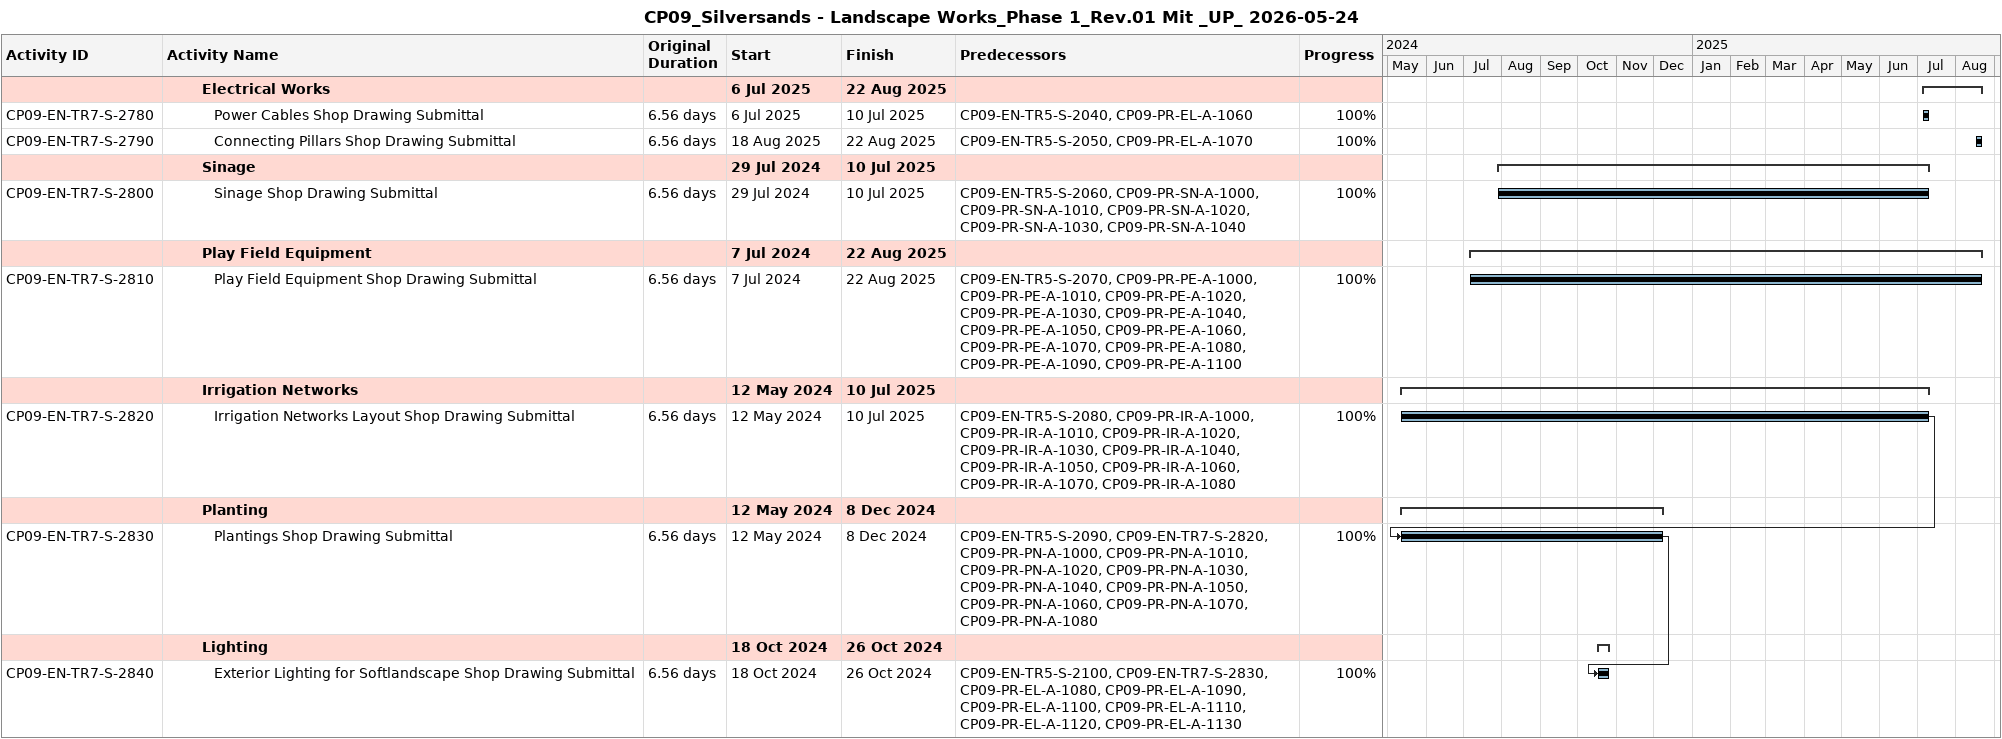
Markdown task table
CP09_Silversands - Landscape Works_Phase 1_Rev.01 Mit _UP_ 2026-05-24

| ID | Level | Task | Original duration | Start | Finish | Predecessors | % complete |
|---|---|---|---|---|---|---|---|
|  | 4 | **Electrical Works** |  | 2025-07-06 | 2025-08-22 |  |  |
| CP09-EN-TR7-S-2780 | 5 | Power Cables Shop Drawing Submittal | 6.56d | 2025-07-06 | 2025-07-10 | CP09-EN-TR5-S-2040, CP09-PR-EL-A-1060 | 100 |
| CP09-EN-TR7-S-2790 | 5 | Connecting Pillars Shop Drawing Submittal | 6.56d | 2025-08-18 | 2025-08-22 | CP09-EN-TR5-S-2050, CP09-PR-EL-A-1070 | 100 |
|  | 4 | **Sinage** |  | 2024-07-29 | 2025-07-10 |  |  |
| CP09-EN-TR7-S-2800 | 5 | Sinage Shop Drawing Submittal | 6.56d | 2024-07-29 | 2025-07-10 | CP09-EN-TR5-S-2060, CP09-PR-SN-A-1000, CP09-PR-SN-A-1010, CP09-PR-SN-A-1020, CP09-PR-SN-A-1030, CP09-PR-SN-A-1040 | 100 |
|  | 4 | **Play Field Equipment** |  | 2024-07-07 | 2025-08-22 |  |  |
| CP09-EN-TR7-S-2810 | 5 | Play Field Equipment Shop Drawing Submittal | 6.56d | 2024-07-07 | 2025-08-22 | CP09-EN-TR5-S-2070, CP09-PR-PE-A-1000, CP09-PR-PE-A-1010, CP09-PR-PE-A-1020, CP09-PR-PE-A-1030, CP09-PR-PE-A-1040, CP09-PR-PE-A-1050, CP09-PR-PE-A-1060, CP09-PR-PE-A-1070, CP09-PR-PE-A-1080, CP09-PR-PE-A-1090, CP09-PR-PE-A-1100 | 100 |
|  | 4 | **Irrigation Networks** |  | 2024-05-12 | 2025-07-10 |  |  |
| CP09-EN-TR7-S-2820 | 5 | Irrigation Networks Layout Shop Drawing Submittal | 6.56d | 2024-05-12 | 2025-07-10 | CP09-EN-TR5-S-2080, CP09-PR-IR-A-1000, CP09-PR-IR-A-1010, CP09-PR-IR-A-1020, CP09-PR-IR-A-1030, CP09-PR-IR-A-1040, CP09-PR-IR-A-1050, CP09-PR-IR-A-1060, CP09-PR-IR-A-1070, CP09-PR-IR-A-1080 | 100 |
|  | 4 | **Planting** |  | 2024-05-12 | 2024-12-08 |  |  |
| CP09-EN-TR7-S-2830 | 5 | Plantings Shop Drawing Submittal | 6.56d | 2024-05-12 | 2024-12-08 | CP09-EN-TR5-S-2090, CP09-EN-TR7-S-2820, CP09-PR-PN-A-1000, CP09-PR-PN-A-1010, CP09-PR-PN-A-1020, CP09-PR-PN-A-1030, CP09-PR-PN-A-1040, CP09-PR-PN-A-1050, CP09-PR-PN-A-1060, CP09-PR-PN-A-1070, CP09-PR-PN-A-1080 | 100 |
|  | 4 | **Lighting** |  | 2024-10-18 | 2024-10-26 |  |  |
| CP09-EN-TR7-S-2840 | 5 | Exterior Lighting for Softlandscape Shop Drawing Submittal | 6.56d | 2024-10-18 | 2024-10-26 | CP09-EN-TR5-S-2100, CP09-EN-TR7-S-2830, CP09-PR-EL-A-1080, CP09-PR-EL-A-1090, CP09-PR-EL-A-1100, CP09-PR-EL-A-1110, CP09-PR-EL-A-1120, CP09-PR-EL-A-1130 | 100 |
